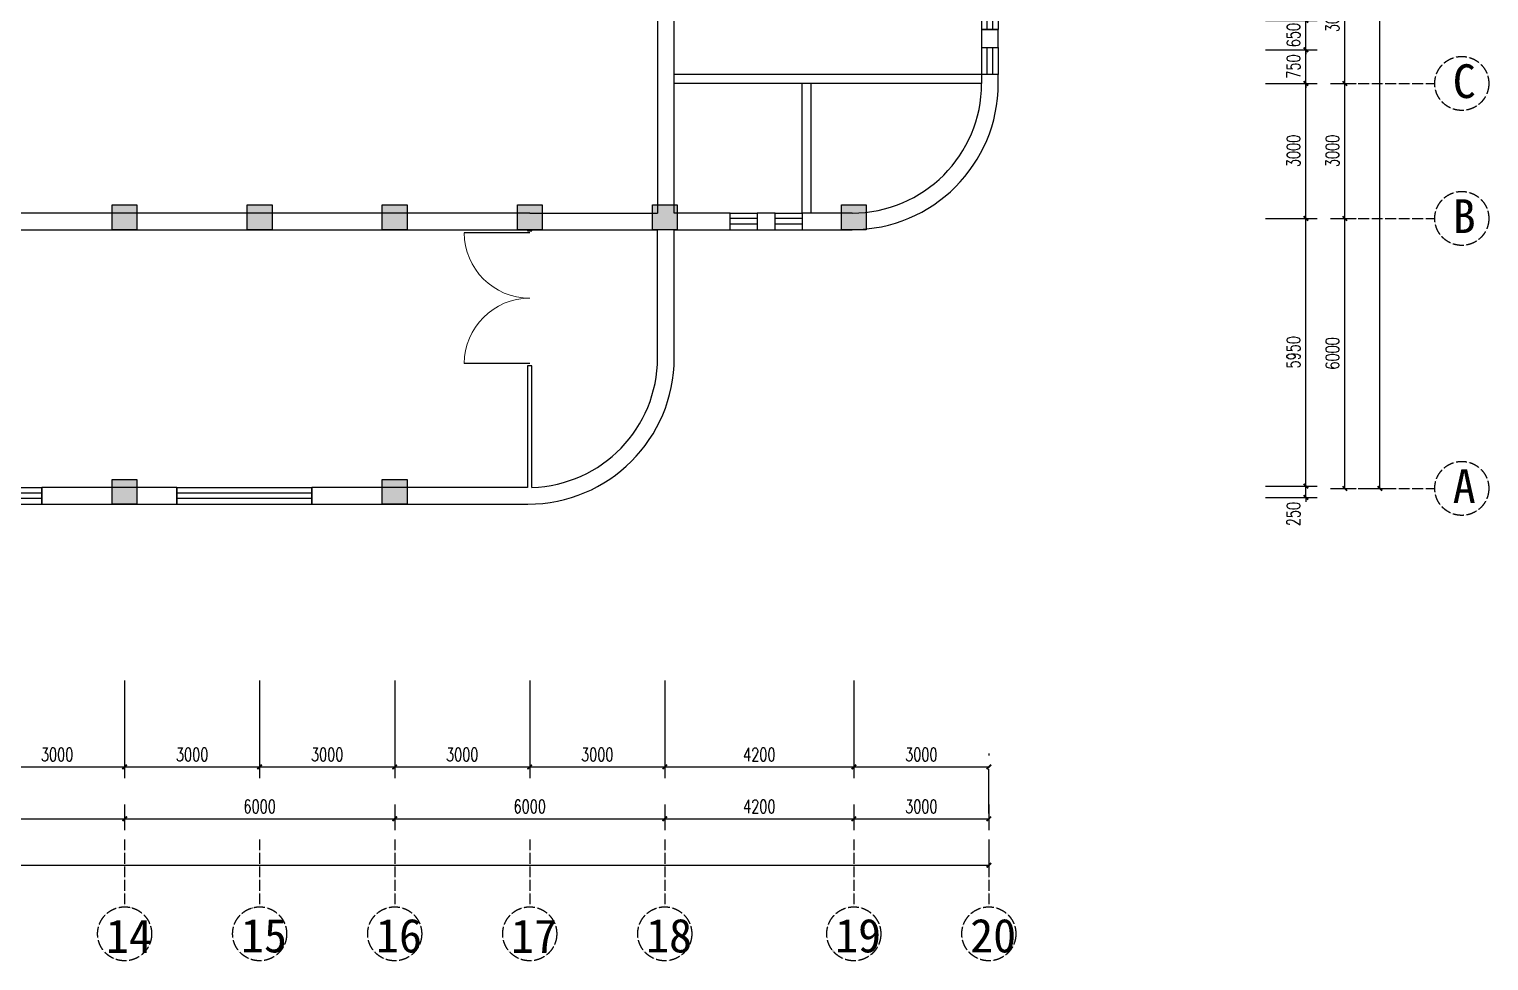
# Model space of a CAD drawing. Header units: millimetres. Extents: x -150677 to 588340, y -254013 to 149700.
# Drawn here: x 84274 to 116701, y 92658 to 113365 of the extents above; entities that cross this region are included whole.
import ezdxf

# ---------------------------------------------------------------- set-up
doc = ezdxf.new("R2010")
doc.units = ezdxf.units.MM
doc.header["$LTSCALE"] = 10
doc.header["$MEASUREMENT"] = 0
doc.linetypes.add('ACAD_ISO04W100', pattern=[30, 24, -3, 0, -3])
for name, color, linetype in [('1-Aa轴线', 240, 'ACAD_ISO04W100'), ('1-Ab轴号', 3, 'Continuous'), ('1-Ba原始建筑墙体', 2, 'Continuous'), ('2-Ba顶面轮廓', 4, 'Continuous'), ('5-Aa原始建筑淡显填充', 251, 'Continuous'), ('6-Ab柱体', 6, 'Continuous'), ('6-Ba门', 136, 'Continuous'), ('6-Bb窗', 5, 'Continuous'), ('PUB_DIM', 3, 'Continuous'), ('图层1', 2, 'Continuous')]:
    doc.layers.add(name, color=color, linetype=linetype)
doc.styles.add('_TCH_DIM_T3', font='SIMPLEX', dxfattribs={"width": 0.705882, "bigfont": 'GBCBIG'})
doc.styles.get("Standard").update_dxf_attribs({"font": ''})
doc.styles.get('Standard').set_extended_font_data('SimSun')
doc.dimstyles.new('_TCH_ARCH&&100', dxfattribs={"dimtxt": 297.5, "dimasz": 100, "dimexe": 250, "dimexo": 300, "dimgap": 126.25, "dimtad": 1, "dimdec": 0, "dimzin": 0, "dimdsep": 46, "dimtxsty": '_TCH_DIM_T3', "dimblk": 'ARCHTICK', "dimcen": 0.09, "dimclrt": 7, "dimazin": 2, "dimtfac": 1, "dimtdec": 0, "dimtix": 1, "dimtmove": 2, "dimatfit": 3, "dimfxl": 1, "dimtolj": 1, "dimtzin": 0, "dimarcsym": 0})

# ---------------------------------------------------------------- blocks, each defined once
blk = doc.blocks.new('_ArchTick')
at = {"color": 0, "linetype": 'ByBlock', "const_width": 0.4}
blk.add_lwpolyline([(-0.5, -0.5), (0.5, 0.5)], dxfattribs=at)
blk = doc.blocks.new('*D1017')
at = {"layer": 'Defpoints', "color": 0, "transparency": 16777216}
for p in [(111443, 103209), (112637, 103209), (111443, 102959)]:
    blk.add_point(p, dxfattribs=at)
at = {"layer": 'PUB_DIM', "color": 0, "lineweight": -2, "transparency": 16777216}
for p, q in [((111743, 103209), (112887, 103209)), ((112637, 103209), (112637, 103309)), ((112637, 102959), (112637, 103209)), ((111743, 102959), (112887, 102959)), ((112637, 102959), (112637, 102859))]:
    blk.add_line(p, q, dxfattribs=at)
at = {"layer": 'PUB_DIM', "color": 0, "lineweight": -2, "transparency": 16777216, "xscale": 100, "yscale": 100, "zscale": 100}
for p, rotation in [((112637, 103209), 270), ((112637, 102959), 90)]:
    blk.add_blockref('_ArchTick', p, dxfattribs=dict(at, rotation=rotation))
at = {"layer": 'PUB_DIM', "color": 7, "transparency": 16777216, "insert": (112362, 102589), "char_height": 297.5, "attachment_point": 5, "rotation": 90, "style": '_TCH_DIM_T3'}
blk.add_mtext('\\A1;250', dxfattribs=at)
blk = doc.blocks.new('*D1018')
at = {"layer": 'Defpoints', "color": 0, "transparency": 16777216}
for p in [(111443, 109159), (112637, 109159), (111443, 103209)]:
    blk.add_point(p, dxfattribs=at)
at = {"layer": 'PUB_DIM', "color": 0, "lineweight": -2, "transparency": 16777216}
for p, q in [((111743, 109159), (112887, 109159)), ((112637, 103209), (112637, 109159)), ((111743, 103209), (112887, 103209))]:
    blk.add_line(p, q, dxfattribs=at)
at = {"layer": 'PUB_DIM', "color": 0, "lineweight": -2, "transparency": 16777216, "xscale": 100, "yscale": 100, "zscale": 100}
for p, rotation in [((112637, 109159), 90), ((112637, 103209), 270)]:
    blk.add_blockref('_ArchTick', p, dxfattribs=dict(at, rotation=rotation))
at = {"layer": 'PUB_DIM', "color": 7, "transparency": 16777216, "insert": (112362, 106184), "char_height": 297.5, "attachment_point": 5, "rotation": 90, "style": '_TCH_DIM_T3'}
blk.add_mtext('\\A1;5950', dxfattribs=at)
blk = doc.blocks.new('*D1019')
at = {"layer": 'Defpoints', "color": 0, "transparency": 16777216}
for p in [(111443, 112159), (112637, 112159), (111443, 109159)]:
    blk.add_point(p, dxfattribs=at)
at = {"layer": 'PUB_DIM', "color": 0, "lineweight": -2, "transparency": 16777216}
for p, q in [((111743, 112159), (112887, 112159)), ((112637, 109159), (112637, 112159)), ((111743, 109159), (112887, 109159))]:
    blk.add_line(p, q, dxfattribs=at)
at = {"layer": 'PUB_DIM', "color": 0, "lineweight": -2, "transparency": 16777216, "xscale": 100, "yscale": 100, "zscale": 100}
for p, rotation in [((112637, 112159), 90), ((112637, 109159), 270)]:
    blk.add_blockref('_ArchTick', p, dxfattribs=dict(at, rotation=rotation))
at = {"layer": 'PUB_DIM', "color": 7, "transparency": 16777216, "insert": (112362, 110659), "char_height": 297.5, "attachment_point": 5, "rotation": 90, "style": '_TCH_DIM_T3'}
blk.add_mtext('\\A1;3000', dxfattribs=at)
blk = doc.blocks.new('*D1020')
at = {"layer": 'Defpoints', "color": 0, "transparency": 16777216}
for p in [(111443, 112909), (112637, 112909), (111443, 112159)]:
    blk.add_point(p, dxfattribs=at)
at = {"layer": 'PUB_DIM', "color": 0, "lineweight": -2, "transparency": 16777216}
for p, q in [((111743, 112909), (112887, 112909)), ((112637, 112909), (112637, 113009)), ((112637, 112159), (112637, 112909)), ((111743, 112159), (112887, 112159)), ((112637, 112159), (112637, 112059))]:
    blk.add_line(p, q, dxfattribs=at)
at = {"layer": 'PUB_DIM', "color": 0, "lineweight": -2, "transparency": 16777216, "xscale": 100, "yscale": 100, "zscale": 100}
for p, rotation in [((112637, 112909), 270), ((112637, 112159), 90)]:
    blk.add_blockref('_ArchTick', p, dxfattribs=dict(at, rotation=rotation))
at = {"layer": 'PUB_DIM', "color": 7, "transparency": 16777216, "insert": (112362, 112534), "char_height": 297.5, "attachment_point": 5, "rotation": 90, "style": '_TCH_DIM_T3'}
blk.add_mtext('\\A1;750', dxfattribs=at)
blk = doc.blocks.new('*D1021')
at = {"layer": 'Defpoints', "color": 0, "transparency": 16777216}
for p in [(111443, 113559), (112637, 113559), (111443, 112909)]:
    blk.add_point(p, dxfattribs=at)
at = {"layer": 'PUB_DIM', "color": 0, "lineweight": -2, "transparency": 16777216}
for p, q in [((111743, 113559), (112887, 113559)), ((112637, 113559), (112637, 113659)), ((112637, 112909), (112637, 113559)), ((111743, 112909), (112887, 112909)), ((112637, 112909), (112637, 112809))]:
    blk.add_line(p, q, dxfattribs=at)
at = {"layer": 'PUB_DIM', "color": 0, "lineweight": -2, "transparency": 16777216, "xscale": 100, "yscale": 100, "zscale": 100}
for p, rotation in [((112637, 113559), 270), ((112637, 112909), 90)]:
    blk.add_blockref('_ArchTick', p, dxfattribs=dict(at, rotation=rotation))
at = {"layer": 'PUB_DIM', "color": 7, "transparency": 16777216, "insert": (112362, 113234), "char_height": 297.5, "attachment_point": 5, "rotation": 90, "style": '_TCH_DIM_T3'}
blk.add_mtext('\\A1;650', dxfattribs=at)
blk = doc.blocks.new('*D1043')
at = {"layer": 'Defpoints', "color": 0, "transparency": 16777216}
for p in [(112887, 109159), (113501, 109159), (112887, 103157)]:
    blk.add_point(p, dxfattribs=at)
at = {"layer": 'PUB_DIM', "color": 0, "lineweight": -2, "transparency": 16777216}
for p, q in [((113187, 109159), (113751, 109159)), ((113501, 103157), (113501, 109159)), ((113187, 103157), (113751, 103157))]:
    blk.add_line(p, q, dxfattribs=at)
at = {"layer": 'PUB_DIM', "color": 0, "lineweight": -2, "transparency": 16777216, "xscale": 100, "yscale": 100, "zscale": 100}
for p, rotation in [((113501, 109159), 90), ((113501, 103157), 270)]:
    blk.add_blockref('_ArchTick', p, dxfattribs=dict(at, rotation=rotation))
at = {"layer": 'PUB_DIM', "color": 7, "transparency": 16777216, "insert": (113226, 106158), "char_height": 297.5, "attachment_point": 5, "rotation": 90, "style": '_TCH_DIM_T3'}
blk.add_mtext('\\A1;6000', dxfattribs=at)
blk = doc.blocks.new('*D1044')
at = {"layer": 'Defpoints', "color": 0, "transparency": 16777216}
for p in [(112887, 112159), (113501, 112159), (112887, 109159)]:
    blk.add_point(p, dxfattribs=at)
at = {"layer": 'PUB_DIM', "color": 0, "lineweight": -2, "transparency": 16777216}
for p, q in [((113187, 112159), (113751, 112159)), ((113501, 109159), (113501, 112159)), ((113187, 109159), (113751, 109159))]:
    blk.add_line(p, q, dxfattribs=at)
at = {"layer": 'PUB_DIM', "color": 0, "lineweight": -2, "transparency": 16777216, "xscale": 100, "yscale": 100, "zscale": 100}
for p, rotation in [((113501, 112159), 90), ((113501, 109159), 270)]:
    blk.add_blockref('_ArchTick', p, dxfattribs=dict(at, rotation=rotation))
at = {"layer": 'PUB_DIM', "color": 7, "transparency": 16777216, "insert": (113226, 110659), "char_height": 297.5, "attachment_point": 5, "rotation": 90, "style": '_TCH_DIM_T3'}
blk.add_mtext('\\A1;3000', dxfattribs=at)
blk = doc.blocks.new('*D1045')
at = {"layer": 'Defpoints', "color": 0, "transparency": 16777216}
for p in [(112887, 115159), (113501, 115159), (112887, 112159)]:
    blk.add_point(p, dxfattribs=at)
at = {"layer": 'PUB_DIM', "color": 0, "lineweight": -2, "transparency": 16777216}
for p, q in [((113187, 115159), (113751, 115159)), ((113501, 112159), (113501, 115159)), ((113187, 112159), (113751, 112159))]:
    blk.add_line(p, q, dxfattribs=at)
at = {"layer": 'PUB_DIM', "color": 0, "lineweight": -2, "transparency": 16777216, "xscale": 100, "yscale": 100, "zscale": 100}
for p, rotation in [((113501, 115159), 90), ((113501, 112159), 270)]:
    blk.add_blockref('_ArchTick', p, dxfattribs=dict(at, rotation=rotation))
at = {"layer": 'PUB_DIM', "color": 7, "transparency": 16777216, "insert": (113226, 113659), "char_height": 297.5, "attachment_point": 5, "rotation": 90, "style": '_TCH_DIM_T3'}
blk.add_mtext('\\A1;3000', dxfattribs=at)
blk = doc.blocks.new('$DorLib2D$00000004')
for p, q in [((-0.485, 0), (-0.485, 0.485)), ((0.485, 0), (0.485, 0.485))]:
    blk.add_line(p, q)
at = {"lineweight": 13}
for centre, start, end in [((-0.485, 0), 0, 90), ((0.485, 0), 90, 180)]:
    blk.add_arc(centre, 0.485, start, end, dxfattribs=at)
blk = doc.blocks.new('$WINLIB2D$00000001')
at = {"color": 0}
for points in [[(-0.5, 0.5), (-0.5, -0.5)], [(-0.5, 0.5), (0.5, 0.5)], [(0.5, -0.5), (0.5, 0.5)], [(0.5, 0.167), (-0.5, 0.167)], [(0.5, -0.167), (-0.5, -0.167)], [(-0.5, -0.5), (0.5, -0.5)]]:
    blk.add_lwpolyline(points, dxfattribs=at)
blk = doc.blocks.new('*D943')
at = {"layer": 'Defpoints', "color": 0, "transparency": 16777216}
for p in [(113501, 139159), (114283, 139159), (113501, 103157)]:
    blk.add_point(p, dxfattribs=at)
at = {"layer": 'PUB_DIM', "color": 0, "lineweight": -2, "transparency": 16777216}
for p, q in [((113801, 139159), (114533, 139159)), ((114283, 103157), (114283, 139159)), ((113801, 103157), (114533, 103157))]:
    blk.add_line(p, q, dxfattribs=at)
at = {"layer": 'PUB_DIM', "color": 0, "lineweight": -2, "transparency": 16777216, "xscale": 100, "yscale": 100, "zscale": 100}
for p, rotation in [((114283, 139159), 90), ((114283, 103157), 270)]:
    blk.add_blockref('_ArchTick', p, dxfattribs=dict(at, rotation=rotation))
at = {"layer": 'PUB_DIM', "color": 7, "transparency": 16777216, "insert": (114008, 121158), "char_height": 297.5, "attachment_point": 5, "rotation": 90, "style": '_TCH_DIM_T3'}
blk.add_mtext('\\A1;36050', dxfattribs=at)
blk = doc.blocks.new('*D997')
at = {"layer": 'Defpoints', "color": 0, "transparency": 16777216}
for p in [(83394, 99189), (86394, 99189), (86394, 96968)]:
    blk.add_point(p, dxfattribs=at)
at = {"layer": 'PUB_DIM', "color": 0, "lineweight": -2, "transparency": 16777216}
for p, q in [((83394, 98889), (83394, 96718)), ((86394, 98889), (86394, 96718)), ((83394, 96968), (86394, 96968))]:
    blk.add_line(p, q, dxfattribs=at)
at = {"layer": 'PUB_DIM', "color": 0, "lineweight": -2, "transparency": 16777216, "xscale": 100, "yscale": 100, "zscale": 100, "rotation": 180}
blk.add_blockref('_ArchTick', (83394, 96968), dxfattribs=at)
at = {"layer": 'PUB_DIM', "color": 0, "lineweight": -2, "transparency": 16777216, "xscale": 100, "yscale": 100, "zscale": 100}
blk.add_blockref('_ArchTick', (86394, 96968), dxfattribs=at)
at = {"layer": 'PUB_DIM', "color": 7, "transparency": 16777216, "insert": (84894, 97243), "char_height": 297.5, "attachment_point": 5, "style": '_TCH_DIM_T3'}
blk.add_mtext('\\A1;3000', dxfattribs=at)
blk = doc.blocks.new('*D998')
at = {"layer": 'Defpoints', "color": 0, "transparency": 16777216}
for p in [(86394, 99189), (89394, 99189), (89394, 96968)]:
    blk.add_point(p, dxfattribs=at)
at = {"layer": 'PUB_DIM', "color": 0, "lineweight": -2, "transparency": 16777216}
for p, q in [((86394, 98889), (86394, 96718)), ((89394, 98889), (89394, 96718)), ((86394, 96968), (89394, 96968))]:
    blk.add_line(p, q, dxfattribs=at)
at = {"layer": 'PUB_DIM', "color": 0, "lineweight": -2, "transparency": 16777216, "xscale": 100, "yscale": 100, "zscale": 100, "rotation": 180}
blk.add_blockref('_ArchTick', (86394, 96968), dxfattribs=at)
at = {"layer": 'PUB_DIM', "color": 0, "lineweight": -2, "transparency": 16777216, "xscale": 100, "yscale": 100, "zscale": 100}
blk.add_blockref('_ArchTick', (89394, 96968), dxfattribs=at)
at = {"layer": 'PUB_DIM', "color": 7, "transparency": 16777216, "insert": (87894, 97243), "char_height": 297.5, "attachment_point": 5, "style": '_TCH_DIM_T3'}
blk.add_mtext('\\A1;3000', dxfattribs=at)
blk = doc.blocks.new('*D999')
at = {"layer": 'Defpoints', "color": 0, "transparency": 16777216}
for p in [(89394, 99189), (92394, 99189), (92394, 96968)]:
    blk.add_point(p, dxfattribs=at)
at = {"layer": 'PUB_DIM', "color": 0, "lineweight": -2, "transparency": 16777216}
for p, q in [((89394, 98889), (89394, 96718)), ((92394, 98889), (92394, 96718)), ((89394, 96968), (92394, 96968))]:
    blk.add_line(p, q, dxfattribs=at)
at = {"layer": 'PUB_DIM', "color": 0, "lineweight": -2, "transparency": 16777216, "xscale": 100, "yscale": 100, "zscale": 100, "rotation": 180}
blk.add_blockref('_ArchTick', (89394, 96968), dxfattribs=at)
at = {"layer": 'PUB_DIM', "color": 0, "lineweight": -2, "transparency": 16777216, "xscale": 100, "yscale": 100, "zscale": 100}
blk.add_blockref('_ArchTick', (92394, 96968), dxfattribs=at)
at = {"layer": 'PUB_DIM', "color": 7, "transparency": 16777216, "insert": (90894, 97243), "char_height": 297.5, "attachment_point": 5, "style": '_TCH_DIM_T3'}
blk.add_mtext('\\A1;3000', dxfattribs=at)
blk = doc.blocks.new('*D1000')
at = {"layer": 'Defpoints', "color": 0, "transparency": 16777216}
for p in [(92394, 99189), (95394, 99189), (95394, 96968)]:
    blk.add_point(p, dxfattribs=at)
at = {"layer": 'PUB_DIM', "color": 0, "lineweight": -2, "transparency": 16777216}
for p, q in [((92394, 98889), (92394, 96718)), ((95394, 98889), (95394, 96718)), ((92394, 96968), (95394, 96968))]:
    blk.add_line(p, q, dxfattribs=at)
at = {"layer": 'PUB_DIM', "color": 0, "lineweight": -2, "transparency": 16777216, "xscale": 100, "yscale": 100, "zscale": 100, "rotation": 180}
blk.add_blockref('_ArchTick', (92394, 96968), dxfattribs=at)
at = {"layer": 'PUB_DIM', "color": 0, "lineweight": -2, "transparency": 16777216, "xscale": 100, "yscale": 100, "zscale": 100}
blk.add_blockref('_ArchTick', (95394, 96968), dxfattribs=at)
at = {"layer": 'PUB_DIM', "color": 7, "transparency": 16777216, "insert": (93894, 97243), "char_height": 297.5, "attachment_point": 5, "style": '_TCH_DIM_T3'}
blk.add_mtext('\\A1;3000', dxfattribs=at)
blk = doc.blocks.new('*D1001')
at = {"layer": 'Defpoints', "color": 0, "transparency": 16777216}
for p in [(95394, 99189), (98394, 99189), (98394, 96968)]:
    blk.add_point(p, dxfattribs=at)
at = {"layer": 'PUB_DIM', "color": 0, "lineweight": -2, "transparency": 16777216}
for p, q in [((95394, 98889), (95394, 96718)), ((98394, 98889), (98394, 96718)), ((95394, 96968), (98394, 96968))]:
    blk.add_line(p, q, dxfattribs=at)
at = {"layer": 'PUB_DIM', "color": 0, "lineweight": -2, "transparency": 16777216, "xscale": 100, "yscale": 100, "zscale": 100, "rotation": 180}
blk.add_blockref('_ArchTick', (95394, 96968), dxfattribs=at)
at = {"layer": 'PUB_DIM', "color": 0, "lineweight": -2, "transparency": 16777216, "xscale": 100, "yscale": 100, "zscale": 100}
blk.add_blockref('_ArchTick', (98394, 96968), dxfattribs=at)
at = {"layer": 'PUB_DIM', "color": 7, "transparency": 16777216, "insert": (96894, 97243), "char_height": 297.5, "attachment_point": 5, "style": '_TCH_DIM_T3'}
blk.add_mtext('\\A1;3000', dxfattribs=at)
blk = doc.blocks.new('*D1002')
at = {"layer": 'Defpoints', "color": 0, "transparency": 16777216}
for p in [(98394, 99189), (102594, 99189), (102594, 96968)]:
    blk.add_point(p, dxfattribs=at)
at = {"layer": 'PUB_DIM', "color": 0, "lineweight": -2, "transparency": 16777216}
for p, q in [((98394, 98889), (98394, 96718)), ((102594, 98889), (102594, 96718)), ((98394, 96968), (102594, 96968))]:
    blk.add_line(p, q, dxfattribs=at)
at = {"layer": 'PUB_DIM', "color": 0, "lineweight": -2, "transparency": 16777216, "xscale": 100, "yscale": 100, "zscale": 100, "rotation": 180}
blk.add_blockref('_ArchTick', (98394, 96968), dxfattribs=at)
at = {"layer": 'PUB_DIM', "color": 0, "lineweight": -2, "transparency": 16777216, "xscale": 100, "yscale": 100, "zscale": 100}
blk.add_blockref('_ArchTick', (102594, 96968), dxfattribs=at)
at = {"layer": 'PUB_DIM', "color": 7, "transparency": 16777216, "insert": (100494, 97243), "char_height": 297.5, "attachment_point": 5, "style": '_TCH_DIM_T3'}
blk.add_mtext('\\A1;4200', dxfattribs=at)
blk = doc.blocks.new('*D1003')
at = {"layer": 'Defpoints', "color": 0, "transparency": 16777216}
for p in [(102594, 96968), (105594, 96968), (105594, 96968)]:
    blk.add_point(p, dxfattribs=at)
at = {"layer": 'PUB_DIM', "color": 0, "lineweight": -2, "transparency": 16777216}
for p, q in [((102594, 97268), (102594, 97218)), ((102594, 96968), (105594, 96968)), ((105594, 97268), (105594, 97218))]:
    blk.add_line(p, q, dxfattribs=at)
at = {"layer": 'PUB_DIM', "color": 0, "lineweight": -2, "transparency": 16777216, "xscale": 100, "yscale": 100, "zscale": 100, "rotation": 180}
blk.add_blockref('_ArchTick', (102594, 96968), dxfattribs=at)
at = {"layer": 'PUB_DIM', "color": 0, "lineweight": -2, "transparency": 16777216, "xscale": 100, "yscale": 100, "zscale": 100}
blk.add_blockref('_ArchTick', (105594, 96968), dxfattribs=at)
at = {"layer": 'PUB_DIM', "color": 7, "transparency": 16777216, "insert": (104094, 97243), "char_height": 297.5, "attachment_point": 5, "style": '_TCH_DIM_T3'}
blk.add_mtext('\\A1;3000', dxfattribs=at)
blk = doc.blocks.new('*D1011')
at = {"layer": 'Defpoints', "color": 0, "transparency": 16777216}
for p in [(80394, 96436), (86394, 96436), (86394, 95815)]:
    blk.add_point(p, dxfattribs=at)
at = {"layer": 'PUB_DIM', "color": 0, "lineweight": -2, "transparency": 16777216}
for p, q in [((80394, 96136), (80394, 95565)), ((86394, 96136), (86394, 95565)), ((80394, 95815), (86394, 95815))]:
    blk.add_line(p, q, dxfattribs=at)
at = {"layer": 'PUB_DIM', "color": 0, "lineweight": -2, "transparency": 16777216, "xscale": 100, "yscale": 100, "zscale": 100, "rotation": 180}
blk.add_blockref('_ArchTick', (80394, 95815), dxfattribs=at)
at = {"layer": 'PUB_DIM', "color": 0, "lineweight": -2, "transparency": 16777216, "xscale": 100, "yscale": 100, "zscale": 100}
blk.add_blockref('_ArchTick', (86394, 95815), dxfattribs=at)
at = {"layer": 'PUB_DIM', "color": 7, "transparency": 16777216, "insert": (83394, 96090), "char_height": 297.5, "attachment_point": 5, "style": '_TCH_DIM_T3'}
blk.add_mtext('\\A1;6000', dxfattribs=at)
blk = doc.blocks.new('*D1012')
at = {"layer": 'Defpoints', "color": 0, "transparency": 16777216}
for p in [(86394, 96436), (92394, 96436), (92394, 95815)]:
    blk.add_point(p, dxfattribs=at)
at = {"layer": 'PUB_DIM', "color": 0, "lineweight": -2, "transparency": 16777216}
for p, q in [((86394, 96136), (86394, 95565)), ((92394, 96136), (92394, 95565)), ((86394, 95815), (92394, 95815))]:
    blk.add_line(p, q, dxfattribs=at)
at = {"layer": 'PUB_DIM', "color": 0, "lineweight": -2, "transparency": 16777216, "xscale": 100, "yscale": 100, "zscale": 100, "rotation": 180}
blk.add_blockref('_ArchTick', (86394, 95815), dxfattribs=at)
at = {"layer": 'PUB_DIM', "color": 0, "lineweight": -2, "transparency": 16777216, "xscale": 100, "yscale": 100, "zscale": 100}
blk.add_blockref('_ArchTick', (92394, 95815), dxfattribs=at)
at = {"layer": 'PUB_DIM', "color": 7, "transparency": 16777216, "insert": (89394, 96090), "char_height": 297.5, "attachment_point": 5, "style": '_TCH_DIM_T3'}
blk.add_mtext('\\A1;6000', dxfattribs=at)
blk = doc.blocks.new('*D1013')
at = {"layer": 'Defpoints', "color": 0, "transparency": 16777216}
for p in [(92394, 96436), (98394, 96436), (98394, 95815)]:
    blk.add_point(p, dxfattribs=at)
at = {"layer": 'PUB_DIM', "color": 0, "lineweight": -2, "transparency": 16777216}
for p, q in [((92394, 96136), (92394, 95565)), ((98394, 96136), (98394, 95565)), ((92394, 95815), (98394, 95815))]:
    blk.add_line(p, q, dxfattribs=at)
at = {"layer": 'PUB_DIM', "color": 0, "lineweight": -2, "transparency": 16777216, "xscale": 100, "yscale": 100, "zscale": 100, "rotation": 180}
blk.add_blockref('_ArchTick', (92394, 95815), dxfattribs=at)
at = {"layer": 'PUB_DIM', "color": 0, "lineweight": -2, "transparency": 16777216, "xscale": 100, "yscale": 100, "zscale": 100}
blk.add_blockref('_ArchTick', (98394, 95815), dxfattribs=at)
at = {"layer": 'PUB_DIM', "color": 7, "transparency": 16777216, "insert": (95394, 96090), "char_height": 297.5, "attachment_point": 5, "style": '_TCH_DIM_T3'}
blk.add_mtext('\\A1;6000', dxfattribs=at)
blk = doc.blocks.new('*D1014')
at = {"layer": 'Defpoints', "color": 0, "transparency": 16777216}
for p in [(98394, 96436), (102594, 96436), (102594, 95815)]:
    blk.add_point(p, dxfattribs=at)
at = {"layer": 'PUB_DIM', "color": 0, "lineweight": -2, "transparency": 16777216}
for p, q in [((98394, 96136), (98394, 95565)), ((102594, 96136), (102594, 95565)), ((98394, 95815), (102594, 95815))]:
    blk.add_line(p, q, dxfattribs=at)
at = {"layer": 'PUB_DIM', "color": 0, "lineweight": -2, "transparency": 16777216, "xscale": 100, "yscale": 100, "zscale": 100, "rotation": 180}
blk.add_blockref('_ArchTick', (98394, 95815), dxfattribs=at)
at = {"layer": 'PUB_DIM', "color": 0, "lineweight": -2, "transparency": 16777216, "xscale": 100, "yscale": 100, "zscale": 100}
blk.add_blockref('_ArchTick', (102594, 95815), dxfattribs=at)
at = {"layer": 'PUB_DIM', "color": 7, "transparency": 16777216, "insert": (100494, 96090), "char_height": 297.5, "attachment_point": 5, "style": '_TCH_DIM_T3'}
blk.add_mtext('\\A1;4200', dxfattribs=at)
blk = doc.blocks.new('*D1015')
at = {"layer": 'Defpoints', "color": 0, "transparency": 16777216}
for p in [(102594, 96436), (105594, 96436), (105594, 95815)]:
    blk.add_point(p, dxfattribs=at)
at = {"layer": 'PUB_DIM', "color": 0, "lineweight": -2, "transparency": 16777216}
for p, q in [((102594, 96136), (102594, 95565)), ((105594, 96136), (105594, 95565)), ((102594, 95815), (105594, 95815))]:
    blk.add_line(p, q, dxfattribs=at)
at = {"layer": 'PUB_DIM', "color": 0, "lineweight": -2, "transparency": 16777216, "xscale": 100, "yscale": 100, "zscale": 100, "rotation": 180}
blk.add_blockref('_ArchTick', (102594, 95815), dxfattribs=at)
at = {"layer": 'PUB_DIM', "color": 0, "lineweight": -2, "transparency": 16777216, "xscale": 100, "yscale": 100, "zscale": 100}
blk.add_blockref('_ArchTick', (105594, 95815), dxfattribs=at)
at = {"layer": 'PUB_DIM', "color": 7, "transparency": 16777216, "insert": (104094, 96090), "char_height": 297.5, "attachment_point": 5, "style": '_TCH_DIM_T3'}
blk.add_mtext('\\A1;3000', dxfattribs=at)
blk = doc.blocks.new('*D1016')
at = {"layer": 'Defpoints', "color": 0, "transparency": 16777216}
for p in [(44394, 95565), (105594, 95565), (105594, 94783)]:
    blk.add_point(p, dxfattribs=at)
at = {"layer": 'PUB_DIM', "color": 0, "lineweight": -2, "transparency": 16777216}
for p, q in [((44394, 95265), (44394, 94533)), ((105594, 95265), (105594, 94533)), ((44394, 94783), (105594, 94783))]:
    blk.add_line(p, q, dxfattribs=at)
at = {"layer": 'PUB_DIM', "color": 0, "lineweight": -2, "transparency": 16777216, "xscale": 100, "yscale": 100, "zscale": 100, "rotation": 180}
blk.add_blockref('_ArchTick', (44394, 94783), dxfattribs=at)
at = {"layer": 'PUB_DIM', "color": 0, "lineweight": -2, "transparency": 16777216, "xscale": 100, "yscale": 100, "zscale": 100}
blk.add_blockref('_ArchTick', (105594, 94783), dxfattribs=at)
at = {"layer": 'PUB_DIM', "color": 7, "transparency": 16777216, "insert": (74994, 95058), "char_height": 297.5, "attachment_point": 5, "style": '_TCH_DIM_T3'}
blk.add_mtext('\\A1;61200', dxfattribs=at)

msp = doc.modelspace()

# ---------------------------------------------------------------- hatches: boundary and pattern name
at = {"layer": '5-Aa原始建筑淡显填充'}
for points in [[(86118.7, 109458.7), (86668.7, 109458.7), (86668.7, 108908.7), (86118.7, 108908.7)], [(89118.7, 109458.7), (89668.7, 109458.7), (89668.7, 108908.7), (89118.7, 108908.7)], [(92118.7, 109458.7), (92668.7, 109458.7), (92668.7, 108908.7), (92118.7, 108908.7)], [(95118.7, 109458.7), (95668.7, 109458.7), (95668.7, 108908.7), (95118.7, 108908.7)], [(98118.7, 109458.7), (98668.7, 109458.7), (98668.7, 108908.7), (98118.7, 108908.7)], [(102318.7, 109458.7), (102868.7, 109458.7), (102868.7, 108908.7), (102318.7, 108908.7)], [(86118.7, 103358.7), (86668.7, 103358.7), (86668.7, 102808.7), (86118.7, 102808.7)], [(92118.7, 103358.7), (92668.7, 103358.7), (92668.7, 102808.7), (92118.7, 102808.7)]]:
    msp.add_hatch(color=251, dxfattribs=at).paths.add_polyline_path(points)

# ---------------------------------------------------------------- linework, layer by layer
at = {"layer": '1-Aa轴线'}
for p, q in [((113501, 112158.7), (115501, 112158.7)), ((113501, 109158.7), (115501, 109158.7)), ((113501, 103158.7), (115501, 103158.7)), ((86393.7, 95355.1), (86393.7, 93858.3)), ((89393.7, 95355.1), (89393.7, 93858.3)), ((92393.7, 95355.1), (92393.7, 93858.3)), ((95393.7, 95355.1), (95393.7, 93858.3)), ((98393.7, 95355.1), (98393.7, 93858.3)), ((102593.7, 95355.1), (102593.7, 93858.3)), ((105593.7, 95355.1), (105593.7, 93858.3))]:
    msp.add_line(p, q, dxfattribs=at)
for centre in [(116101, 112158.7), (116101, 109158.7), (116101, 103158.7), (86393.7, 93258.3), (89393.7, 93258.3), (92393.7, 93258.3), (95393.7, 93258.3), (98393.7, 93258.3), (102593.7, 93258.3), (105593.7, 93258.3)]:
    msp.add_circle(centre, 600, dxfattribs=at)
at = {"layer": '1-Ba原始建筑墙体'}
for p, q in [((98233.7, 115028.7), (98233.7, 109278.7)), ((98603.7, 109278.7), (98603.7, 115028.7)), ((105803.7, 113358.7), (105433.7, 113358.7)), ((105433.7, 113358.7), (105433.7, 112958.7)), ((105803.7, 112958.7), (105803.7, 113358.7)), ((105433.7, 112958.7), (105803.7, 112958.7)), ((105803.7, 112358.7), (105433.7, 112358.7)), ((105433.7, 112358.7), (105433.7, 112158.7)), ((105803.7, 112158.7), (105803.7, 112358.7)), ((95393.7, 109278.7), (65271.2, 109278.7)), ((95393.7, 109278.7), (98233.7, 109278.7)), ((99843.7, 109278.7), (98603.7, 109278.7)), ((99843.7, 108908.7), (99843.7, 109278.7)), ((100843.7, 109278.7), (100443.7, 109278.7)), ((100443.7, 109278.7), (100443.7, 108908.7)), ((100843.7, 108908.7), (100843.7, 109278.7)), ((102553.7, 109278.7), (101443.7, 109278.7)), ((101443.7, 109278.7), (101443.7, 108908.7)), ((65271.2, 108908.7), (95343.7, 108908.7)), ((95343.7, 108908.7), (95343.7, 108886)), ((95343.7, 108886), (95443.7, 108886)), ((95443.7, 108908.7), (98233.7, 108908.7)), ((95443.7, 108886), (95443.7, 108908.7)), ((98233.7, 106058.7), (98233.7, 108908.7)), ((98603.7, 108908.7), (99843.7, 108908.7)), ((98603.7, 106058.7), (98603.7, 108908.7)), ((100443.7, 108908.7), (100843.7, 108908.7)), ((101443.7, 108908.7), (102553.7, 108908.7)), ((95443.7, 105886), (95343.7, 105886)), ((95343.7, 105886), (95343.7, 103178.7)), ((95443.7, 103180.1), (95443.7, 105886)), ((87553.7, 103178.7), (84553.7, 103178.7)), ((84553.7, 103178.7), (84553.7, 102808.7)), ((87553.7, 102808.7), (87553.7, 103178.7)), ((95343.7, 103178.7), (90553.7, 103178.7)), ((90553.7, 103178.7), (90553.7, 102808.7)), ((84553.7, 102808.7), (87553.7, 102808.7)), ((90553.7, 102808.7), (95353.7, 102808.7))]:
    msp.add_line(p, q, dxfattribs=at)
for centre, radius, start in [((102553.7, 112158.7), 2880, 270), ((102553.7, 112158.7), 3250, 270), ((95353.7, 106058.7), 3250, 270), ((95353.7, 106058.7), 2880, 271.79078)]:
    msp.add_arc(centre, radius, start, 0, dxfattribs=at)
at = {"layer": '2-Ba顶面轮廓', "color": 2}
for p, q in [((105433.7, 112358.7), (98603.7, 112358.7)), ((105433.7, 112158.7), (98603.7, 112158.7))]:
    msp.add_line(p, q, dxfattribs=at)
at = {"layer": '6-Ab柱体'}
for points in [[(86118.7, 109458.7), (86668.7, 109458.7), (86668.7, 108908.7), (86118.7, 108908.7)], [(89118.7, 109458.7), (89668.7, 109458.7), (89668.7, 108908.7), (89118.7, 108908.7)], [(92118.7, 109458.7), (92668.7, 109458.7), (92668.7, 108908.7), (92118.7, 108908.7)], [(95118.7, 109458.7), (95668.7, 109458.7), (95668.7, 108908.7), (95118.7, 108908.7)], [(98118.7, 109458.7), (98668.7, 109458.7), (98668.7, 108908.7), (98118.7, 108908.7)], [(102318.7, 109458.7), (102868.7, 109458.7), (102868.7, 108908.7), (102318.7, 108908.7)], [(86118.7, 103358.7), (86668.7, 103358.7), (86668.7, 102808.7), (86118.7, 102808.7)], [(92118.7, 103358.7), (92668.7, 103358.7), (92668.7, 102808.7), (92118.7, 102808.7)]]:
    msp.add_lwpolyline(points, close=True, dxfattribs=at)
at = {"layer": 'PUB_DIM'}
msp.add_lwpolyline([(105593.7, 95936), (105593.7, 96916.4)], dxfattribs=at)
at = {"layer": '图层1', "color": 2}
for p, q in [((101443.7, 109278.7), (101443.7, 112158.7)), ((101643.7, 109278.7), (101643.7, 112158.7))]:
    msp.add_line(p, q, dxfattribs=at)

# ---------------------------------------------------------------- block references
at = {"layer": '6-Ba门', "xscale": 3000, "yscale": 3000, "zscale": 3000, "rotation": 90}
msp.add_blockref('$DorLib2D$00000004', (95393.7, 107386), dxfattribs=at)
at = {"layer": '6-Bb窗'}
for p, xscale, yscale, zscale, rotation in [((105618.7, 113658.7), -600, -370, -600, 90.00000000000007), ((105618.7, 112658.7), -600, 370, -600, 90.00000000000007), ((100143.7, 109093.7), -600, 370, -600, 180), ((101143.7, 109093.7), -600, 370, -600, 180), ((83053.7, 102993.7), -3000, -370, -3000, 180), ((89053.7, 102993.7), -3000, -370, -3000, 180)]:
    msp.add_blockref('$WINLIB2D$00000001', p, dxfattribs=dict(at, xscale=xscale, yscale=yscale, zscale=zscale, rotation=rotation))

# ---------------------------------------------------------------- texts
at = {"layer": '1-Ab轴号', "char_height": 750, "width": 36.316}
for s, insert, attachment_point in [('{\\fSimSun|b0|i0|c134|p2;C}', (115899.7, 112584.4), 1), ('{\\fSimSun|b0|i0|c134|p2;B}', (115899.7, 109584.4), 1), ('{\\fSimSun|b0|i0|c134|p2;A}', (115899.7, 103584.4), 1), ('{\\fSimSun|b0|i0|c134|p2;14}', (85979.2, 92832.5), 7), ('{\\fSimSun|b0|i0|c134|p2;15}', (88979.2, 92832.5), 7), ('{\\fSimSun|b0|i0|c134|p2;16}', (91979.2, 92832.5), 7), ('{\\fSimSun|b0|i0|c134|p2;17}', (94979.2, 92832.5), 7), ('{\\fSimSun|b0|i0|c134|p2;18}', (97979.2, 92832.5), 7), ('{\\fSimSun|b0|i0|c134|p2;19}', (102179.2, 92832.5), 7), ('{\\fSimSun|b0|i0|c134|p2;20}', (105179.2, 92832.5), 7)]:
    msp.add_mtext(s, dxfattribs=dict(at, insert=insert, attachment_point=attachment_point))

# ---------------------------------------------------------------- dimensions: what is measured, and where the dimension line sits
at = {"layer": 'PUB_DIM'}
for p1, p2, distance, text, picture, middle in [((113501, 103156.8), (113501, 139158.7), -782.2, '36050', '*D943', (114008.3, 121157.8)), ((112887.1, 103156.8), (112887.1, 109158.7), -613.9, '6000', '*D1043', (113226, 106157.8))]:
    dim = msp.add_aligned_dim(p1=p1, p2=p2, distance=distance, text=text, dimstyle='_TCH_ARCH&&100', dxfattribs=at)
    dim.commit()
    dim.dimension.update_dxf_attribs({"geometry": picture, "text_midpoint": middle})
for p1, p2, distance, picture, middle in [((112887.1, 112158.7), (112887.1, 115158.7), -613.9, '*D1045', (113226, 113658.7)), ((111443.2, 112908.7), (111443.2, 113558.7), -1193.9, '*D1021', (112362.1, 113233.7)), ((111443.2, 112158.7), (111443.2, 112908.7), -1193.9, '*D1020', (112362.1, 112533.7)), ((111443.2, 109158.7), (111443.2, 112158.7), -1193.9, '*D1019', (112362.1, 110658.7)), ((112887.1, 109158.7), (112887.1, 112158.7), -613.9, '*D1044', (113226, 110658.7)), ((111443.2, 103208.7), (111443.2, 109158.7), -1193.9, '*D1018', (112362.1, 106183.7)), ((83393.7, 99188.6), (86393.7, 99188.6), -2220.4, '*D997', (84893.7, 97243.2)), ((86393.7, 99188.6), (89393.7, 99188.6), -2220.4, '*D998', (87893.7, 97243.2)), ((89393.7, 99188.6), (92393.7, 99188.6), -2220.4, '*D999', (90893.7, 97243.2)), ((92393.7, 99188.6), (95393.7, 99188.6), -2220.4, '*D1000', (93893.7, 97243.2)), ((95393.7, 99188.6), (98393.7, 99188.6), -2220.4, '*D1001', (96893.7, 97243.2)), ((98393.7, 99188.6), (102593.7, 99188.6), -2220.4, '*D1002', (100493.7, 97243.2)), ((102593.7, 96968.2), (105593.7, 96968.2), 0, '*D1003', (104093.7, 97243.2)), ((80393.7, 96436.3), (86393.7, 96436.3), -621.5, '*D1011', (83393.7, 96089.8)), ((86393.7, 96436.3), (92393.7, 96436.3), -621.5, '*D1012', (89393.7, 96089.8)), ((92393.7, 96436.3), (98393.7, 96436.3), -621.5, '*D1013', (95393.7, 96089.8)), ((98393.7, 96436.3), (102593.7, 96436.3), -621.5, '*D1014', (100493.7, 96089.8)), ((102593.7, 96436.3), (105593.7, 96436.3), -621.5, '*D1015', (104093.7, 96089.8)), ((44393.7, 95564.8), (105593.7, 95564.8), -782.1, '*D1016', (74993.7, 95057.7))]:
    dim = msp.add_aligned_dim(p1=p1, p2=p2, distance=distance, dimstyle='_TCH_ARCH&&100', dxfattribs=at)
    dim.commit()
    dim.dimension.update_dxf_attribs({"geometry": picture, "text_midpoint": middle})
dim = msp.add_linear_dim(base=(112637.1, 103208.7), p1=(111443.2, 102958.7), p2=(111443.2, 103208.7), angle=90, dimstyle='_TCH_ARCH&&100', dxfattribs=at)
dim.commit()
dim.dimension.update_dxf_attribs({"geometry": '*D1017', "text_midpoint": (112362.1, 102588.7), "dimtype": 129})

doc.saveas('drawing.dxf')
